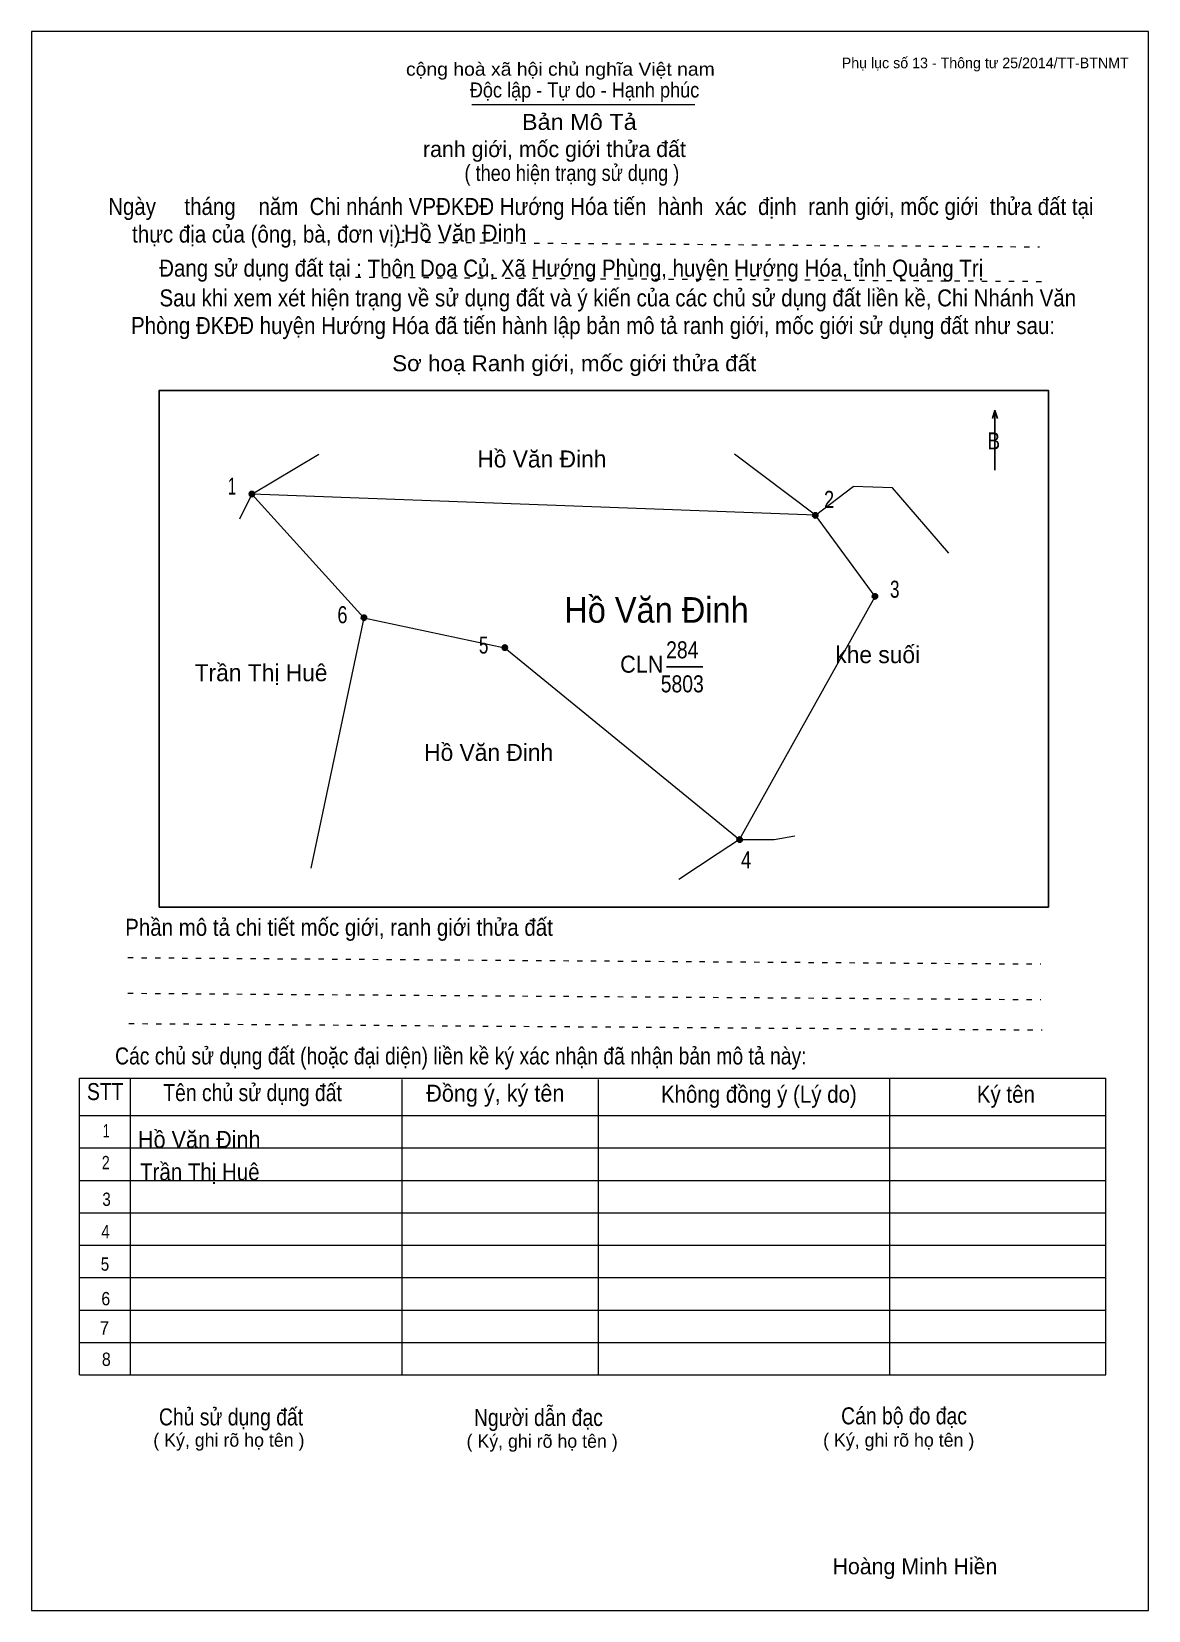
# Model space of a CAD drawing. Header units: centimetres. Extents: x 0 to 21, y 0 to 29.7.
import ezdxf
from ezdxf.enums import TextEntityAlignment as Align

# ---------------------------------------------------------------- set-up
doc = ezdxf.new("R2010")
doc.units = ezdxf.units.CM
doc.header["$LTSCALE"] = 0.13
doc.linetypes.add('DOTTED', pattern=[1.5, 0.3, -1.2])
for name, color, linetype, lineweight in [('1', 7, 'Continuous', 13), ('32', 7, 'Continuous', 25), ('33', 7, 'Continuous', 25), ('6', 7, 'Continuous', 13), ('62', 7, 'Continuous', 13)]:
    doc.layers.add(name, color=color, linetype=linetype, lineweight=lineweight)
for name, color, linetype in [('2', 7, 'Continuous'), ('34', 7, 'Continuous'), ('63', 7, 'Continuous')]:
    doc.layers.add(name, color=color, linetype=linetype)

msp = doc.modelspace()

# ---------------------------------------------------------------- hatches: boundary and pattern name
at = {"layer": '32'}
for points in [[(4.1913, 21.0004, 1), (4.0913, 21.0004, 1)], [(14.7852, 20.5991, 1), (14.6852, 20.5991, 1)], [(15.9087, 19.0742, 1), (15.8087, 19.0742, 1)], [(6.2996, 18.6738, 1), (6.1996, 18.6738, 1)], [(8.9481, 18.112, 1), (8.8481, 18.112, 1)], [(13.3622, 14.5004, 1), (13.2622, 14.5004, 1)]]:
    msp.add_hatch(color=256, dxfattribs=at).paths.add_polyline_path(points)

# ---------------------------------------------------------------- linework, layer by layer
at = {"layer": '1'}
msp.add_lwpolyline([(21, 0), (21, 29.7), (0, 29.7), (0, 0)], close=True, dxfattribs=at)
at = {"layer": '32'}
for centre in [(4.1413, 21.0004), (14.7352, 20.5991), (15.8587, 19.0742), (6.2496, 18.6738), (8.8981, 18.112), (13.3122, 14.5004)]:
    msp.add_circle(centre, 0.05, dxfattribs=at)
at = {"layer": '33'}
msp.add_line((11.94, 17.75), (12.62, 17.75), dxfattribs=at)
at = {"layer": '6'}
for p, q in [((4.14, 21), (5.4, 21.75)), ((14.74, 20.6), (13.22, 21.75)), ((14.74, 20.6), (15.45, 21.14)), ((4.14, 21), (3.91, 20.53))]:
    msp.add_line(p, q, dxfattribs=at)
for points in [[(17.25, 19.89), (16.19, 21.12), (15.45, 21.14)], [(14.74, 20.6), (4.14, 21), (6.25, 18.67), (5.25, 13.96)], [(6.25, 18.67), (8.9, 18.11), (13.31, 14.5), (15.86, 19.07), (14.74, 20.6)], [(13.31, 14.5), (13.96, 14.5), (14.35, 14.57)], [(13.31, 14.5), (12.91, 14.24), (12.17, 13.75)]]:
    msp.add_lwpolyline(points, dxfattribs=at)
at = {"layer": '62'}
for p, q in [((8.28, 28.33), (12.47, 28.33)), ((0.9, 10.01), (20.2, 10.01)), ((0.9, 4.43), (0.9, 10.01)), ((1.86, 4.43), (1.86, 10.01)), ((6.97, 4.43), (6.97, 9.99)), ((10.66, 4.43), (10.66, 9.99)), ((16.14, 4.43), (16.14, 10.01)), ((20.2, 4.43), (20.2, 10.01)), ((0.9, 9.31), (20.2, 9.31)), ((0.9, 8.7), (20.2, 8.7)), ((0.9, 8.09), (20.2, 8.09)), ((0.9, 7.48), (20.2, 7.48)), ((0.9, 6.87), (20.2, 6.87)), ((0.9, 6.26), (20.2, 6.26)), ((0.9, 5.65), (20.2, 5.65)), ((0.9, 5.04), (20.2, 5.04)), ((0.9, 4.43), (20.2, 4.43))]:
    msp.add_line(p, q, dxfattribs=at)
at = {"layer": '62', "linetype": 'DOTTED'}
for p, q in [((6.89, 25.74), (18.95, 25.65)), ((6.09, 25.08), (19.04, 25)), ((1.81, 12.28), (18.98, 12.16)), ((1.81, 11.61), (18.98, 11.49)), ((1.83, 11.04), (19, 10.92))]:
    msp.add_line(p, q, dxfattribs=at)
at = {"layer": '62', "lineweight": 25}
for p, q in [((18.11, 22.58), (18.11, 21.45)), ((18.11, 22.57), (18.07, 22.42)), ((18.11, 22.57), (18.16, 22.42))]:
    msp.add_line(p, q, dxfattribs=at)
msp.add_lwpolyline([(2.4, 13.23), (19.12, 13.23), (19.12, 22.95), (2.4, 22.95)], close=True, dxfattribs=at)

# ---------------------------------------------------------------- texts
at = {"layer": '2', "width": 0.95}
msp.add_text('Hồ Văn Đinh', height=0.4814, dxfattribs=at).set_placement((11.75, 18.58), align=Align.CENTER)
at = {"layer": '32'}
for s, width, p in [('1', 0.65, (3.77, 20.99)), ('2', 0.8, (14.995, 20.74)), ('3', 0.75, (16.23, 19.05)), ('6', 0.8, (5.845, 18.57)), ('5', 0.75, (8.5, 18)), ('4', 0.8, (13.435, 13.96))]:
    msp.add_text(s, height=0.32, dxfattribs=dict(at, width=width)).set_placement(p, align=Align.CENTER)
at = {"layer": '33'}
for s, p in [('Hồ Văn Đinh', (9.595, 21.5)), ('khe suối', (15.91, 17.82)), ('khe suối', (15.91, 17.82)), ('Trần Thị Huê', (4.315, 17.48)), ('Hồ Văn Đinh', (8.595, 15.98)), ('Hồ Văn Đinh', (8.595, 15.98))]:
    msp.add_text(s, height=0.32, dxfattribs=at).set_placement(p, align=Align.CENTER)
at = {"layer": '33', "width": 0.85}
for s, p in [('284', (12.235, 17.91)), ('5803', (12.235, 17.27))]:
    msp.add_text(s, height=0.32, dxfattribs=at).set_placement(p, align=Align.CENTER)
at = {"layer": '33', "width": 0.95}
msp.add_text('CLN', height=0.32, dxfattribs=at).set_placement((11.88, 17.64), align=Align.RIGHT)
at = {"layer": '34'}
for s, width, p in [('Hồ Văn Đinh', 0.95, (7, 25.75)), ('Hồ Văn Đinh', 0.95, (2, 8.7)), ('Trần Thị Huê', 0.9, (2.04, 8.09))]:
    msp.add_text(s, height=0.32, dxfattribs=dict(at, width=width)).set_placement(p)
at = {"layer": '62'}
for s, height, width, p in [('cộng hoà xã hội chủ nghĩa Việt nam', 0.2474, 1.1, (7.04, 28.87)), ('Độc lập - Tự do - Hạnh phúc', 0.2828, 0.9, (8.24, 28.46)), ('Bản Mô Tả', 0.3, 1.1, (9.22, 27.85)), ('( theo hiện trạng sử dụng )', 0.3, 0.85, (8.14, 26.89)), ('Ngày     tháng    năm  Chi nhánh VPĐKĐĐ Hướng Hóa tiến  hành  xác  định  ranh giới, mốc giới  thửa đất tại ', 0.32, 0.9, (1.44, 26.25)), ('thực địa của (ông, bà, đơn vị): ', 0.32, 0.9, (1.89, 25.73)), ('Đang sử dụng đất tại : Thôn Doa Củ, Xã Hướng Phùng, huyện Hướng Hóa, tỉnh Quảng Trị', 0.32, 0.9, (2.4, 25.09)), ('     Sau khi xem xét hiện trạng về sử dụng đất và ý kiến của các chủ sử dụng đất liền kề, Chi Nhánh Văn ', 0.32, 0.9, (1.87, 24.53)), ('Phòng ĐKĐĐ huyện Hướng Hóa đã tiến hành lập bản mô tả ranh giới, mốc giới sử dụng đất như sau:', 0.32, 0.9, (1.87, 24.01)), ('Sơ hoạ Ranh giới, mốc giới thửa đất', 0.3, 1.05, (6.78, 23.31)), ('B', 0.32, 0.85, (17.97, 21.84)), ('Phần mô tả chi tiết mốc giới, ranh giới thửa đất ', 0.32, 0.9, (1.76, 12.69)), ('Các chủ sử dụng đất (hoặc đại diện) liền kề ký xác nhận đã nhận bản mô tả này:', 0.32, 0.85, (1.57, 10.27))]:
    msp.add_text(s, height=height, dxfattribs=dict(at, width=width)).set_placement(p)
msp.add_text('ranh giới, mốc giới thửa đất', height=0.3, dxfattribs=at).set_placement((7.36, 27.34))
for s, height, width, p in [('STT', 0.32, 0.85, (1.385, 9.6)), ('Tên chủ sử dụng đất', 0.32, 0.85, (4.155, 9.58)), ('Đồng ý, ký tên', 0.32, 0.95, (8.72, 9.57)), ('Không đồng ý (Lý do)', 0.32, 0.9, (13.675, 9.55)), ('Ký tên', 0.32, 0.9, (18.32, 9.55)), ('1', 0.25, 0.7, (1.405, 8.9)), ('2', 0.25, 0.8, (1.395, 8.3)), ('3', 0.25, 0.85, (1.41, 7.61)), ('4', 0.25, 0.85, (1.39, 7)), ('5', 0.25, 0.85, (1.38, 6.39)), ('6', 0.25, 0.9, (1.395, 5.74)), ('7', 0.25, 0.95, (1.37, 5.19)), ('8', 0.25, 0.9, (1.405, 4.6)), ('Người dẫn đạc', 0.32, 0.85, (9.53, 3.47)), ('Chủ sử dụng đất', 0.32, 0.85, (3.75, 3.48)), ('Cán bộ đo đạc', 0.32, 0.85, (16.405, 3.5))]:
    msp.add_text(s, height=height, dxfattribs=dict(at, width=width)).set_placement(p, align=Align.CENTER)
for p in [(3.71, 3.08), (9.6, 3.06), (16.305, 3.08)]:
    msp.add_text('( Ký, ghi rõ họ tên )', height=0.25, dxfattribs=at).set_placement(p, align=Align.CENTER)
at = {"layer": '63'}
msp.add_text('Phụ lục số 13 - Thông tư 25/2014/TT-BTNMT', height=0.2, dxfattribs=at).set_placement((20.63, 29.01), align=Align.RIGHT)
msp.add_text('Hoàng Minh Hiền', height=0.3, dxfattribs=at).set_placement((16.61, 0.68), align=Align.CENTER)

doc.saveas('drawing.dxf')
